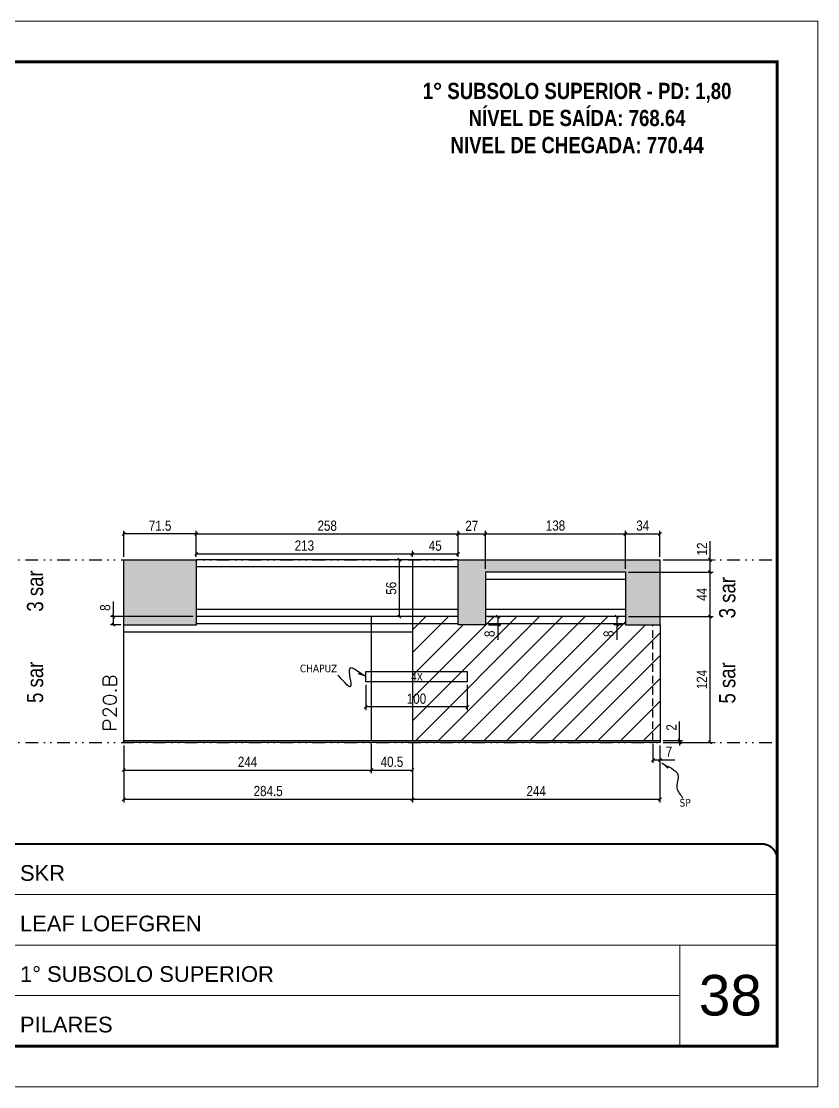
# Model space of a CAD drawing. Extents: x 14400 to 27878, y -21631 to 6985.
# Drawn here: x 16698 to 17483, y -4402 to -3352 of the extents above; entities that cross this region are included whole.
import ezdxf

# ---------------------------------------------------------------- set-up
doc = ezdxf.new("R2010")
doc.units = 0
for name, pattern in [('CONTINUO', [0]), ('DASHED', [0.75, 0.5, -0.25]), ('DIVIDE2', [0.625, 0.25, -0.125, 0, -0.125, 0, -0.125]), ('HIDDEN', [0.375, 0.25, -0.125])]:
    doc.linetypes.add(name, pattern=pattern)
for name, color, linetype, lineweight in [('CARIMBO', 255, 'Continuous', 9), ('Folhas', 255, 'Continuous', 9), ('Hachura', 251, 'Continuous', 9), ('SARRAFO DE PRESSAO', 251, 'DASHED', 9), ('Texto Seção', 7, 'Continuous', 15)]:
    doc.layers.add(name, color=color, linetype=linetype, lineweight=lineweight)
for name, color, linetype in [('COTA', 241, 'Continuous'), ('NOMENCLATURA', 7, 'Continuous'), ('Nível', 160, 'Continuous'), ('Painéis', 200, 'Continuous'), ('SARR_2.2x10', 60, 'Continuous'), ('SARR_2.2x7', 40, 'Continuous'), ('Sarrafo de Pressão', 42, 'HIDDEN'), ('texto', 7, 'Continuous')]:
    doc.layers.add(name, color=color, linetype=linetype)
doc.styles.add('ARIAL', font='arial.ttf')
doc.styles.add('ARIAL_NARROW', font='ARIALN.TTF', dxfattribs={"height": 0.2})
doc.styles.add('COTA TECNICA', font='techl___.ttf', dxfattribs={"height": 10})
doc.styles.add('COTA TECNICA-50', font='techl___.ttf', dxfattribs={"height": 10})
doc.styles.add('REGUA-120', font='ROMANS.shx', dxfattribs={"height": 15})
doc.styles.add('ROMANC', font='techb___.ttf', dxfattribs={"height": 2.5})
doc.styles.get("Standard").update_dxf_attribs({"font": 'arial.ttf'})
doc.dimstyles.new('COTA PAINEL-50', dxfattribs={"dimtxt": 10, "dimasz": 3, "dimexe": 3, "dimexo": 3, "dimgap": 3, "dimtad": 1, "dimdec": 1, "dimzin": 12, "dimdsep": 46, "dimtxsty": 'COTA TECNICA-50', "dimblk1": 'OBLIQUE', "dimblk2": 'OBLIQUE', "dimsah": 1, "dimcen": 0.9, "dimclrd": 4, "dimclre": 4, "dimclrt": 240, "dimadec": 1, "dimazin": 3, "dimtfac": 1, "dimtdec": 1, "dimtmove": 0, "dimatfit": 3, "dimfxl": 1, "dimtolj": 1, "dimtzin": 12, "dimarcsym": 0})
doc.dimstyles.new('PAINEL', dxfattribs={"dimtxt": 10, "dimasz": 3, "dimexe": 3, "dimexo": 3, "dimgap": 3, "dimtad": 1, "dimdec": 1, "dimzin": 12, "dimdsep": 46, "dimtxsty": 'COTA TECNICA', "dimblk1": 'OBLIQUE', "dimblk2": 'OBLIQUE', "dimsah": 1, "dimcen": 0.9, "dimclrd": 4, "dimclre": 4, "dimclrt": 240, "dimadec": 1, "dimazin": 3, "dimtfac": 1, "dimtdec": 1, "dimtmove": 0, "dimatfit": 3, "dimfxl": 1, "dimtolj": 1, "dimtzin": 12, "dimarcsym": 0})
doc.dimstyles.get("Standard").update_dxf_attribs({"dimtxt": 0.18, "dimasz": 0.18, "dimexe": 0.18, "dimexo": 0.0625, "dimgap": 0.09, "dimtad": 0, "dimtih": 1, "dimtoh": 1, "dimdec": 4, "dimzin": 0, "dimdsep": 46, "dimtxsty": 'Standard', "dimcen": 0.09, "dimadec": 0, "dimazin": 0, "dimtfac": 1, "dimtdec": 4, "dimtofl": 0, "dimtmove": 0, "dimatfit": 3, "dimfxl": 1, "dimtolj": 1, "dimtzin": 0, "dimarcsym": 0})

# ---------------------------------------------------------------- blocks, each defined once
blk = doc.blocks.new('9999999999')
at = {"color": 30, "linetype": 'CONTINUO'}
for p, q in [((98564.6, 34379.6), (99584, 34379.6)), ((98564.6, 34329.8), (99488, 34329.8)), ((99584, 34329.8), (99488, 34329.8)), ((99488, 34329.8), (99488, 34230.2)), ((98564.6, 34280), (99488, 34280))]:
    blk.add_line(p, q, dxfattribs=at)
at = {"color": 30, "linetype": 'CONTINUO', "const_width": 2}
blk.add_lwpolyline([(99584, 34230.2), (99584, 34414.4, 0.414214), (99569, 34429.4), (98229, 34429.4, 0.414214), (98214, 34414.4), (98214, 34245.2, 0.414214), (98229, 34230.2), (99584, 34230.2)], format="xyb", dxfattribs=at)
at = {"layer": 'Folhas'}
blk.add_lwpolyline([(98139, 34190.2), (99624, 34190.2), (99624, 35240.2), (98139, 35240.2)], close=True, dxfattribs=at)
at = {"layer": 'Folhas', "color": 30, "const_width": 3}
blk.add_lwpolyline([(98214, 34230.2), (99584, 34230.2), (99584, 35200.2), (98214, 35200.2)], close=True, dxfattribs=at)
at = {"color": 7, "linetype": 'Continuous', "ltscale": 5, "style": 'ARIAL'}
for s, height, p in [('SKR', 15.48, (98837.7, 34393.1)), ('LEAF LOEFGREN', 15.483, (98837.7, 34343.3)), ('1° SUBSOLO SUPERIOR', 15.483, (98837.7, 34293.5)), ('PILARES', 15.48, (98837.7, 34243.7))]:
    blk.add_text(s, height=height, dxfattribs=at).set_placement(p)
blk = doc.blocks.new('_Oblique')
at = {"color": 0, "linetype": 'ByBlock', "lineweight": -2}
blk.add_line((-0.5, -0.5), (0.5, 0.5), dxfattribs=at)
blk = doc.blocks.new('*D1391')
at = {"layer": 'COTA', "color": 4, "lineweight": -2, "transparency": 16777216}
for p, q in [((17321, -4064.2), (17321, -4083.4)), ((17328, -4066.2), (17328, -4083.4)), ((17321, -4080.4), (17328, -4080.4)), ((17328, -4080.4), (17342.8, -4080.4))]:
    blk.add_line(p, q, dxfattribs=at)
at = {"layer": 'Defpoints', "color": 0, "transparency": 16777216}
for p in [(17321, -4061.2), (17328, -4063.2), (17328, -4080.4)]:
    blk.add_point(p, dxfattribs=at)
at = {"layer": 'COTA', "color": 4, "lineweight": -2, "transparency": 16777216, "xscale": 3, "yscale": 3, "zscale": 3, "rotation": 180}
blk.add_blockref('_Oblique', (17321, -4080.4), dxfattribs=at)
at = {"layer": 'COTA', "color": 4, "lineweight": -2, "transparency": 16777216, "xscale": 3, "yscale": 3, "zscale": 3}
blk.add_blockref('_Oblique', (17328, -4080.4), dxfattribs=at)
at = {"layer": 'COTA', "color": 240, "transparency": 16777216, "insert": (17336.9, -4072.3), "char_height": 10, "attachment_point": 5, "style": 'COTA TECNICA-50'}
blk.add_mtext('\\A1;7', dxfattribs=at)
blk = doc.blocks.new('*D1392')
at = {"layer": 'COTA', "color": 4, "lineweight": -2, "transparency": 16777216}
for p, q in [((17347.3, -4061.2), (17347.3, -4042.4)), ((17331, -4061.2), (17350.3, -4061.2)), ((17331, -4063.2), (17350.3, -4063.2)), ((17347.3, -4063.2), (17347.3, -4061.2)), ((17347.3, -4063.2), (17347.3, -4066.2))]:
    blk.add_line(p, q, dxfattribs=at)
at = {"layer": 'Defpoints', "color": 0, "transparency": 16777216}
for p in [(17328, -4061.2), (17328, -4063.2), (17347.3, -4063.2)]:
    blk.add_point(p, dxfattribs=at)
at = {"layer": 'COTA', "color": 4, "lineweight": -2, "transparency": 16777216, "xscale": 3, "yscale": 3, "zscale": 3}
for p, rotation in [((17347.3, -4061.2), 270), ((17347.3, -4063.2), 90)]:
    blk.add_blockref('_Oblique', p, dxfattribs=dict(at, rotation=rotation))
at = {"layer": 'COTA', "color": 240, "transparency": 16777216, "insert": (17339.3, -4048.4), "char_height": 10, "attachment_point": 5, "rotation": 90, "style": 'COTA TECNICA-50'}
blk.add_mtext('\\A1;2', dxfattribs=at)
blk = doc.blocks.new('*D1398')
at = {"layer": 'COTA', "color": 4, "lineweight": -2, "transparency": 16777216}
for p, q in [((17297, -3939.2), (17380.4, -3939.2)), ((17377.4, -4063.2), (17377.4, -3939.2)), ((17331, -4063.2), (17380.4, -4063.2))]:
    blk.add_line(p, q, dxfattribs=at)
at = {"layer": 'Defpoints', "color": 0, "transparency": 16777216}
for p in [(17294, -3939.2), (17377.4, -3939.2), (17328, -4063.2)]:
    blk.add_point(p, dxfattribs=at)
at = {"layer": 'COTA', "color": 4, "lineweight": -2, "transparency": 16777216, "xscale": 3, "yscale": 3, "zscale": 3}
for p, rotation in [((17377.4, -3939.2), 90), ((17377.4, -4063.2), 270)]:
    blk.add_blockref('_Oblique', p, dxfattribs=dict(at, rotation=rotation))
at = {"layer": 'COTA', "color": 240, "transparency": 16777216, "insert": (17369.3, -4001.2), "char_height": 10, "attachment_point": 5, "rotation": 90, "style": 'COTA TECNICA'}
blk.add_mtext('\\A1;124', dxfattribs=at)
blk = doc.blocks.new('*D1399')
at = {"layer": 'COTA', "color": 4, "linetype": 'ByBlock', "lineweight": -2, "transparency": 16777216}
for p, q in [((17038, -4006.3), (17038, -4031.2)), ((17138, -4006.3), (17138, -4031.2)), ((17138, -4028.2), (17038, -4028.2))]:
    blk.add_line(p, q, dxfattribs=at)
at = {"layer": 'Defpoints', "color": 0, "linetype": 'ByBlock', "transparency": 16777216}
for p in [(17038, -4003.3), (17138, -4003.3), (17038, -4028.2)]:
    blk.add_point(p, dxfattribs=at)
at = {"layer": 'COTA', "color": 4, "linetype": 'ByBlock', "lineweight": -2, "transparency": 16777216, "xscale": 3, "yscale": 3, "zscale": 3, "rotation": 180}
blk.add_blockref('_Oblique', (17038, -4028.2), dxfattribs=at)
at = {"layer": 'COTA', "color": 4, "linetype": 'ByBlock', "lineweight": -2, "transparency": 16777216, "xscale": 3, "yscale": 3, "zscale": 3}
blk.add_blockref('_Oblique', (17138, -4028.2), dxfattribs=at)
at = {"layer": 'COTA', "color": 240, "linetype": 'ByBlock', "transparency": 16777216, "insert": (17088, -4020.1), "char_height": 10, "attachment_point": 5, "style": 'COTA TECNICA'}
blk.add_mtext('\\A1;100', dxfattribs=at)
blk = doc.blocks.new('*D1400')
at = {"layer": 'COTA', "color": 4, "lineweight": -2, "transparency": 16777216}
for p, q in [((16799.5, -4066.2), (16799.5, -4122.2)), ((17084, -4064.2), (17084, -4122.2)), ((16799.5, -4119.2), (17084, -4119.2))]:
    blk.add_line(p, q, dxfattribs=at)
at = {"layer": 'Defpoints', "color": 0, "transparency": 16777216}
for p in [(16799.5, -4063.2), (17084, -4061.2), (17084, -4119.2)]:
    blk.add_point(p, dxfattribs=at)
at = {"layer": 'COTA', "color": 4, "lineweight": -2, "transparency": 16777216, "xscale": 3, "yscale": 3, "zscale": 3, "rotation": 180}
blk.add_blockref('_Oblique', (16799.5, -4119.2), dxfattribs=at)
at = {"layer": 'COTA', "color": 4, "lineweight": -2, "transparency": 16777216, "xscale": 3, "yscale": 3, "zscale": 3}
blk.add_blockref('_Oblique', (17084, -4119.2), dxfattribs=at)
at = {"layer": 'COTA', "color": 240, "transparency": 16777216, "insert": (16941.8, -4111.1), "char_height": 10, "attachment_point": 5, "style": 'COTA TECNICA'}
blk.add_mtext('\\A1;284.5', dxfattribs=at)
blk = doc.blocks.new('*D1406')
at = {"layer": 'COTA', "color": 4, "lineweight": -2, "transparency": 16777216}
for p, q in [((17084, -4064.2), (17084, -4122.2)), ((17328, -4066.2), (17328, -4122.2)), ((17084, -4119.2), (17328, -4119.2))]:
    blk.add_line(p, q, dxfattribs=at)
at = {"layer": 'Defpoints', "color": 0, "transparency": 16777216}
for p in [(17084, -4061.2), (17328, -4063.2), (17328, -4119.2)]:
    blk.add_point(p, dxfattribs=at)
at = {"layer": 'COTA', "color": 4, "lineweight": -2, "transparency": 16777216, "xscale": 3, "yscale": 3, "zscale": 3, "rotation": 180}
blk.add_blockref('_Oblique', (17084, -4119.2), dxfattribs=at)
at = {"layer": 'COTA', "color": 4, "lineweight": -2, "transparency": 16777216, "xscale": 3, "yscale": 3, "zscale": 3}
blk.add_blockref('_Oblique', (17328, -4119.2), dxfattribs=at)
at = {"layer": 'COTA', "color": 240, "transparency": 16777216, "insert": (17206, -4111.1), "char_height": 10, "attachment_point": 5, "style": 'COTA TECNICA'}
blk.add_mtext('\\A1;244', dxfattribs=at)
blk = doc.blocks.new('*D1407')
at = {"layer": 'COTA', "color": 4, "lineweight": -2, "transparency": 16777216}
for p, q in [((16799.5, -4066.2), (16799.5, -4093.4)), ((17043.5, -4064.2), (17043.5, -4093.4)), ((16799.5, -4090.4), (17043.5, -4090.4))]:
    blk.add_line(p, q, dxfattribs=at)
at = {"layer": 'Defpoints', "color": 0, "transparency": 16777216}
for p in [(16799.5, -4063.2), (17043.5, -4061.2), (17043.5, -4090.4)]:
    blk.add_point(p, dxfattribs=at)
at = {"layer": 'COTA', "color": 4, "lineweight": -2, "transparency": 16777216, "xscale": 3, "yscale": 3, "zscale": 3, "rotation": 180}
blk.add_blockref('_Oblique', (16799.5, -4090.4), dxfattribs=at)
at = {"layer": 'COTA', "color": 4, "lineweight": -2, "transparency": 16777216, "xscale": 3, "yscale": 3, "zscale": 3}
blk.add_blockref('_Oblique', (17043.5, -4090.4), dxfattribs=at)
at = {"layer": 'COTA', "color": 240, "transparency": 16777216, "insert": (16921.5, -4082.3), "char_height": 10, "attachment_point": 5, "style": 'COTA TECNICA'}
blk.add_mtext('\\A1;244', dxfattribs=at)
blk = doc.blocks.new('*D1408')
at = {"layer": 'COTA', "color": 4, "lineweight": -2, "transparency": 16777216}
for p, q in [((17043.5, -4064.2), (17043.5, -4093.4)), ((17084, -4064.2), (17084, -4093.4)), ((17043.5, -4090.4), (17084, -4090.4))]:
    blk.add_line(p, q, dxfattribs=at)
at = {"layer": 'Defpoints', "color": 0, "transparency": 16777216}
for p in [(17043.5, -4061.2), (17084, -4061.2), (17084, -4090.4)]:
    blk.add_point(p, dxfattribs=at)
at = {"layer": 'COTA', "color": 4, "lineweight": -2, "transparency": 16777216, "xscale": 3, "yscale": 3, "zscale": 3, "rotation": 180}
blk.add_blockref('_Oblique', (17043.5, -4090.4), dxfattribs=at)
at = {"layer": 'COTA', "color": 4, "lineweight": -2, "transparency": 16777216, "xscale": 3, "yscale": 3, "zscale": 3}
blk.add_blockref('_Oblique', (17084, -4090.4), dxfattribs=at)
at = {"layer": 'COTA', "color": 240, "transparency": 16777216, "insert": (17063.8, -4082.3), "char_height": 10, "attachment_point": 5, "style": 'COTA TECNICA'}
blk.add_mtext('\\A1;40.5', dxfattribs=at)
blk = doc.blocks.new('*D4624')
at = {"layer": 'COTA', "color": 4, "lineweight": -2, "transparency": 16777216}
for p, q in [((16799.5, -3880.2), (16799.5, -3854.7)), ((16871, -3857.7), (16799.5, -3857.7)), ((16871, -3880.2), (16871, -3854.7))]:
    blk.add_line(p, q, dxfattribs=at)
at = {"layer": 'Defpoints', "color": 0, "transparency": 16777216}
for p in [(16799.5, -3857.7), (16799.5, -3883.2), (16871, -3883.2)]:
    blk.add_point(p, dxfattribs=at)
at = {"layer": 'COTA', "color": 4, "lineweight": -2, "transparency": 16777216, "xscale": 3, "yscale": 3, "zscale": 3, "rotation": 180}
blk.add_blockref('_Oblique', (16799.5, -3857.7), dxfattribs=at)
at = {"layer": 'COTA', "color": 4, "lineweight": -2, "transparency": 16777216, "xscale": 3, "yscale": 3, "zscale": 3}
blk.add_blockref('_Oblique', (16871, -3857.7), dxfattribs=at)
at = {"layer": 'COTA', "color": 240, "transparency": 16777216, "insert": (16835.3, -3849.6), "char_height": 10, "attachment_point": 5, "style": 'COTA TECNICA'}
blk.add_mtext('\\A1;71.5', dxfattribs=at)
blk = doc.blocks.new('*D4626')
at = {"layer": 'COTA', "color": 4, "lineweight": -2, "transparency": 16777216}
for p, q in [((17129, -3880.2), (17129, -3854.7)), ((17129, -3857.7), (17156, -3857.7)), ((17156, -3892.2), (17156, -3854.7))]:
    blk.add_line(p, q, dxfattribs=at)
at = {"layer": 'Defpoints', "color": 0, "transparency": 16777216}
for p in [(17156, -3857.7), (17129, -3883.2), (17156, -3895.2)]:
    blk.add_point(p, dxfattribs=at)
at = {"layer": 'COTA', "color": 4, "lineweight": -2, "transparency": 16777216, "xscale": 3, "yscale": 3, "zscale": 3, "rotation": 180}
blk.add_blockref('_Oblique', (17129, -3857.7), dxfattribs=at)
at = {"layer": 'COTA', "color": 4, "lineweight": -2, "transparency": 16777216, "xscale": 3, "yscale": 3, "zscale": 3}
blk.add_blockref('_Oblique', (17156, -3857.7), dxfattribs=at)
at = {"layer": 'COTA', "color": 240, "transparency": 16777216, "insert": (17142.5, -3849.7), "char_height": 10, "attachment_point": 5, "style": 'COTA TECNICA'}
blk.add_mtext('\\A1;27', dxfattribs=at)
blk = doc.blocks.new('*D4627')
at = {"layer": 'COTA', "color": 4, "lineweight": -2, "transparency": 16777216}
for p, q in [((17156, -3892.2), (17156, -3854.7)), ((17156, -3857.7), (17294, -3857.7)), ((17294, -3892.2), (17294, -3854.7))]:
    blk.add_line(p, q, dxfattribs=at)
at = {"layer": 'Defpoints', "color": 0, "transparency": 16777216}
for p in [(17294, -3857.7), (17156, -3895.2), (17294, -3895.2)]:
    blk.add_point(p, dxfattribs=at)
at = {"layer": 'COTA', "color": 4, "lineweight": -2, "transparency": 16777216, "xscale": 3, "yscale": 3, "zscale": 3, "rotation": 180}
blk.add_blockref('_Oblique', (17156, -3857.7), dxfattribs=at)
at = {"layer": 'COTA', "color": 4, "lineweight": -2, "transparency": 16777216, "xscale": 3, "yscale": 3, "zscale": 3}
blk.add_blockref('_Oblique', (17294, -3857.7), dxfattribs=at)
at = {"layer": 'COTA', "color": 240, "transparency": 16777216, "insert": (17225, -3849.5), "char_height": 10, "attachment_point": 5, "style": 'COTA TECNICA'}
blk.add_mtext('\\A1;138', dxfattribs=at)
blk = doc.blocks.new('*D4628')
at = {"layer": 'COTA', "color": 4, "lineweight": -2, "transparency": 16777216}
for p, q in [((17294, -3892.2), (17294, -3854.7)), ((17294, -3857.7), (17328, -3857.7)), ((17328, -3880.2), (17328, -3854.7))]:
    blk.add_line(p, q, dxfattribs=at)
at = {"layer": 'Defpoints', "color": 0, "transparency": 16777216}
for p in [(17328, -3857.7), (17328, -3883.2), (17294, -3895.2)]:
    blk.add_point(p, dxfattribs=at)
at = {"layer": 'COTA', "color": 4, "lineweight": -2, "transparency": 16777216, "xscale": 3, "yscale": 3, "zscale": 3, "rotation": 180}
blk.add_blockref('_Oblique', (17294, -3857.7), dxfattribs=at)
at = {"layer": 'COTA', "color": 4, "lineweight": -2, "transparency": 16777216, "xscale": 3, "yscale": 3, "zscale": 3}
blk.add_blockref('_Oblique', (17328, -3857.7), dxfattribs=at)
at = {"layer": 'COTA', "color": 240, "transparency": 16777216, "insert": (17311, -3849.5), "char_height": 10, "attachment_point": 5, "style": 'COTA TECNICA'}
blk.add_mtext('\\A1;34', dxfattribs=at)
blk = doc.blocks.new('*D4629')
at = {"layer": 'COTA', "color": 4, "lineweight": -2, "transparency": 16777216}
for p, q in [((16871, -3880.2), (16871, -3854.7)), ((16871, -3857.7), (17129, -3857.7)), ((17129, -3880.2), (17129, -3854.7))]:
    blk.add_line(p, q, dxfattribs=at)
at = {"layer": 'Defpoints', "color": 0, "transparency": 16777216}
for p in [(17129, -3857.7), (16871, -3883.2), (17129, -3883.2)]:
    blk.add_point(p, dxfattribs=at)
at = {"layer": 'COTA', "color": 4, "lineweight": -2, "transparency": 16777216, "xscale": 3, "yscale": 3, "zscale": 3, "rotation": 180}
blk.add_blockref('_Oblique', (16871, -3857.7), dxfattribs=at)
at = {"layer": 'COTA', "color": 4, "lineweight": -2, "transparency": 16777216, "xscale": 3, "yscale": 3, "zscale": 3}
blk.add_blockref('_Oblique', (17129, -3857.7), dxfattribs=at)
at = {"layer": 'COTA', "color": 240, "transparency": 16777216, "insert": (17000, -3849.6), "char_height": 10, "attachment_point": 5, "style": 'COTA TECNICA'}
blk.add_mtext('\\A1;258', dxfattribs=at)
blk = doc.blocks.new('*D4630')
at = {"layer": 'COTA', "color": 4, "lineweight": -2, "transparency": 16777216}
for p, q in [((16871, -3880.2), (16871, -3874.4)), ((17084, -3880.2), (17084, -3874.4)), ((16871, -3877.4), (17084, -3877.4))]:
    blk.add_line(p, q, dxfattribs=at)
at = {"layer": 'Defpoints', "color": 0, "transparency": 16777216}
for p in [(16871, -3883.2), (17084, -3877.4), (17084, -3883.2)]:
    blk.add_point(p, dxfattribs=at)
at = {"layer": 'COTA', "color": 4, "lineweight": -2, "transparency": 16777216, "xscale": 3, "yscale": 3, "zscale": 3, "rotation": 180}
blk.add_blockref('_Oblique', (16871, -3877.4), dxfattribs=at)
at = {"layer": 'COTA', "color": 4, "lineweight": -2, "transparency": 16777216, "xscale": 3, "yscale": 3, "zscale": 3}
blk.add_blockref('_Oblique', (17084, -3877.4), dxfattribs=at)
at = {"layer": 'COTA', "color": 240, "transparency": 16777216, "insert": (16977.5, -3869.2), "char_height": 10, "attachment_point": 5, "style": 'COTA TECNICA'}
blk.add_mtext('\\A1;213', dxfattribs=at)
blk = doc.blocks.new('*D4631')
at = {"layer": 'COTA', "color": 4, "lineweight": -2, "transparency": 16777216}
for p, q in [((17084, -3880.2), (17084, -3874.4)), ((17129, -3880.2), (17129, -3874.4)), ((17084, -3877.4), (17129, -3877.4))]:
    blk.add_line(p, q, dxfattribs=at)
at = {"layer": 'Defpoints', "color": 0, "transparency": 16777216}
for p in [(17084, -3883.2), (17129, -3877.4), (17129, -3883.2)]:
    blk.add_point(p, dxfattribs=at)
at = {"layer": 'COTA', "color": 4, "lineweight": -2, "transparency": 16777216, "xscale": 3, "yscale": 3, "zscale": 3, "rotation": 180}
blk.add_blockref('_Oblique', (17084, -3877.4), dxfattribs=at)
at = {"layer": 'COTA', "color": 4, "lineweight": -2, "transparency": 16777216, "xscale": 3, "yscale": 3, "zscale": 3}
blk.add_blockref('_Oblique', (17129, -3877.4), dxfattribs=at)
at = {"layer": 'COTA', "color": 240, "transparency": 16777216, "insert": (17106.5, -3869.3), "char_height": 10, "attachment_point": 5, "style": 'COTA TECNICA'}
blk.add_mtext('\\A1;45', dxfattribs=at)
blk = doc.blocks.new('*D4632')
at = {"layer": 'COTA', "color": 4, "lineweight": -2, "transparency": 16777216}
for p, q in [((17297, -3895.2), (17380.4, -3895.2)), ((17377.4, -3939.2), (17377.4, -3895.2)), ((17297, -3939.2), (17380.4, -3939.2))]:
    blk.add_line(p, q, dxfattribs=at)
at = {"layer": 'Defpoints', "color": 0, "transparency": 16777216}
for p in [(17294, -3895.2), (17377.4, -3895.2), (17294, -3939.2)]:
    blk.add_point(p, dxfattribs=at)
at = {"layer": 'COTA', "color": 4, "lineweight": -2, "transparency": 16777216, "xscale": 3, "yscale": 3, "zscale": 3}
for p, rotation in [((17377.4, -3895.2), 90), ((17377.4, -3939.2), 270)]:
    blk.add_blockref('_Oblique', p, dxfattribs=dict(at, rotation=rotation))
at = {"layer": 'COTA', "color": 240, "transparency": 16777216, "insert": (17369.3, -3917.2), "char_height": 10, "attachment_point": 5, "rotation": 90, "style": 'COTA TECNICA'}
blk.add_mtext('\\A1;44', dxfattribs=at)
blk = doc.blocks.new('*D4633')
at = {"layer": 'COTA', "color": 4, "lineweight": -2, "transparency": 16777216}
for p, q in [((17377.4, -3883.2), (17377.4, -3864.9)), ((17331, -3883.2), (17380.4, -3883.2)), ((17377.4, -3895.2), (17377.4, -3883.2)), ((17297, -3895.2), (17380.4, -3895.2))]:
    blk.add_line(p, q, dxfattribs=at)
at = {"layer": 'Defpoints', "color": 0, "transparency": 16777216}
for p in [(17328, -3883.2), (17377.4, -3883.2), (17294, -3895.2)]:
    blk.add_point(p, dxfattribs=at)
at = {"layer": 'COTA', "color": 4, "lineweight": -2, "transparency": 16777216, "xscale": 3, "yscale": 3, "zscale": 3}
for p, rotation in [((17377.4, -3883.2), 90), ((17377.4, -3895.2), 270)]:
    blk.add_blockref('_Oblique', p, dxfattribs=dict(at, rotation=rotation))
at = {"layer": 'COTA', "color": 240, "transparency": 16777216, "insert": (17369.4, -3872.5), "char_height": 10, "attachment_point": 5, "rotation": 90, "style": 'COTA TECNICA'}
blk.add_mtext('\\A1;12', dxfattribs=at)
blk = doc.blocks.new('*D4634')
at = {"layer": 'COTA', "color": 4, "lineweight": -2, "transparency": 16777216}
for p, q in [((16789.3, -3939.2), (16789.3, -3924.3)), ((16868, -3939.2), (16786.3, -3939.2)), ((16796.5, -3947.2), (16786.3, -3947.2)), ((16789.3, -3947.2), (16789.3, -3939.2))]:
    blk.add_line(p, q, dxfattribs=at)
at = {"layer": 'Defpoints', "color": 0, "transparency": 16777216}
for p in [(16789.3, -3939.2), (16799.5, -3947.2), (16871, -3939.2)]:
    blk.add_point(p, dxfattribs=at)
at = {"layer": 'COTA', "color": 4, "lineweight": -2, "transparency": 16777216, "xscale": 3, "yscale": 3, "zscale": 3}
for p, rotation in [((16789.3, -3939.2), 90), ((16789.3, -3947.2), 270)]:
    blk.add_blockref('_Oblique', p, dxfattribs=dict(at, rotation=rotation))
at = {"layer": 'COTA', "color": 240, "transparency": 16777216, "insert": (16781.2, -3930.3), "char_height": 10, "attachment_point": 5, "rotation": 90, "style": 'COTA TECNICA'}
blk.add_mtext('\\A1;8', dxfattribs=at)
blk = doc.blocks.new('*D4635')
at = {"layer": 'COTA', "color": 4, "lineweight": -2, "transparency": 16777216}
for p, q in [((17081, -3883.2), (17068.2, -3883.2)), ((17071.2, -3939.2), (17071.2, -3883.2)), ((17081, -3939.2), (17068.2, -3939.2))]:
    blk.add_line(p, q, dxfattribs=at)
at = {"layer": 'Defpoints', "color": 0, "transparency": 16777216}
for p in [(17071.2, -3883.2), (17084, -3883.2), (17084, -3939.2)]:
    blk.add_point(p, dxfattribs=at)
at = {"layer": 'COTA', "color": 4, "lineweight": -2, "transparency": 16777216, "xscale": 3, "yscale": 3, "zscale": 3}
for p, rotation in [((17071.2, -3883.2), 90), ((17071.2, -3939.2), 270)]:
    blk.add_blockref('_Oblique', p, dxfattribs=dict(at, rotation=rotation))
at = {"layer": 'COTA', "color": 240, "transparency": 16777216, "insert": (17063.1, -3911.2), "char_height": 10, "attachment_point": 5, "rotation": 90, "style": 'COTA TECNICA'}
blk.add_mtext('\\A1;56', dxfattribs=at)
blk = doc.blocks.new('*D4636')
at = {"layer": 'COTA', "color": 4, "lineweight": -2, "transparency": 16777216}
for p, q in [((17291, -3939.2), (17282.5, -3939.2)), ((17291, -3947.2), (17282.5, -3947.2)), ((17285.5, -3939.2), (17285.5, -3947.2)), ((17285.5, -3947.2), (17285.5, -3962))]:
    blk.add_line(p, q, dxfattribs=at)
at = {"layer": 'Defpoints', "color": 0, "transparency": 16777216}
for p in [(17285.5, -3947.2), (17294, -3939.2), (17294, -3947.2)]:
    blk.add_point(p, dxfattribs=at)
at = {"layer": 'COTA', "color": 4, "lineweight": -2, "transparency": 16777216, "xscale": 3, "yscale": 3, "zscale": 3}
for p, rotation in [((17285.5, -3939.2), 90), ((17285.5, -3947.2), 270)]:
    blk.add_blockref('_Oblique', p, dxfattribs=dict(at, rotation=rotation))
at = {"layer": 'COTA', "color": 240, "transparency": 16777216, "insert": (17277.4, -3956.1), "char_height": 10, "attachment_point": 5, "rotation": 90, "style": 'COTA TECNICA'}
blk.add_mtext('\\A1;8', dxfattribs=at)
blk = doc.blocks.new('*D4637')
at = {"layer": 'COTA', "color": 4, "lineweight": -2, "transparency": 16777216}
for p, q in [((17159, -3939.2), (17171.2, -3939.2)), ((17159, -3947.2), (17171.2, -3947.2)), ((17168.2, -3939.2), (17168.2, -3947.2)), ((17168.2, -3947.2), (17168.2, -3962))]:
    blk.add_line(p, q, dxfattribs=at)
at = {"layer": 'Defpoints', "color": 0, "transparency": 16777216}
for p in [(17156, -3939.2), (17156, -3947.2), (17168.2, -3947.2)]:
    blk.add_point(p, dxfattribs=at)
at = {"layer": 'COTA', "color": 4, "lineweight": -2, "transparency": 16777216, "xscale": 3, "yscale": 3, "zscale": 3}
for p, rotation in [((17168.2, -3939.2), 90), ((17168.2, -3947.2), 270)]:
    blk.add_blockref('_Oblique', p, dxfattribs=dict(at, rotation=rotation))
at = {"layer": 'COTA', "color": 240, "transparency": 16777216, "insert": (17160.1, -3956.1), "char_height": 10, "attachment_point": 5, "rotation": 90, "style": 'COTA TECNICA'}
blk.add_mtext('\\A1;8', dxfattribs=at)

msp = doc.modelspace()

# ---------------------------------------------------------------- hatches: boundary and pattern name
at = {"layer": 'COTA'}
h = msp.add_hatch(dxfattribs=at)
h.set_pattern_fill('AR-CONC', color=256, scale=0.03)
h.paths.add_polyline_path([(16871.05, -3883.17), (16799.55, -3883.17), (16799.55, -3947.17), (16871.05, -3947.17)])
h.paths.add_polyline_path([(17156.05, -3895.17), (17294.05, -3895.17), (17294.05, -3939.17), (17294.05, -3947.17), (17328.05, -3947.17), (17328.05, -3883.17), (17129.05, -3883.17), (17129.05, -3939.17), (17129.05, -3947.17), (17156.05, -3947.17)])
at = {"layer": 'Hachura'}
h = msp.add_hatch(dxfattribs=at)
h.set_pattern_fill('ANSI31', color=256, scale=5)
h.paths.add_polyline_path([(17328.05, -3947.17), (17294.05, -3947.17), (17294.05, -3939.17), (17156.05, -3939.17), (17156.05, -3947.17), (17129.05, -3947.17), (17129.05, -3939.17), (17084.05, -3939.17), (17084.05, -4061.17), (17328.05, -4061.17)])

# ---------------------------------------------------------------- linework, layer by layer
at = {"layer": 'COTA'}
for p, q in [((16799.55, -3883.17), (16871.05, -3883.17)), ((16799.55, -3947.17), (16799.55, -3883.17)), ((17129.05, -3883.17), (17328.05, -3883.17)), ((17328.05, -3947.17), (17328.05, -3883.17))]:
    msp.add_line(p, q, dxfattribs=at)
at = {"layer": 'Nível', "color": 4, "linetype": 'DIVIDE2', "ltscale": 50}
for p, q in [((16073.47, -3883.17), (17443.47, -3883.17)), ((16073.47, -4063.17), (17443.47, -4063.17))]:
    msp.add_line(p, q, dxfattribs=at)
at = {"layer": 'Painéis'}
for p, q in [((16871.05, -3947.17), (16871.05, -3883.17)), ((17129.05, -3883.17), (16871.05, -3883.17)), ((17084.05, -3883.17), (17084.05, -4061.17)), ((17129.05, -3939.17), (17129.05, -3883.17)), ((17156.05, -3895.17), (17156.05, -3947.17)), ((17156.05, -3895.17), (17294.05, -3895.17)), ((17294.05, -3895.17), (17294.05, -3939.17)), ((16799.55, -4061.17), (16799.55, -3947.17)), ((16799.55, -3947.17), (16871.05, -3947.17)), ((17129.05, -3939.17), (16871.05, -3939.17)), ((17043.55, -4061.17), (17043.55, -3939.17)), ((17129.05, -3947.17), (17129.05, -3939.17)), ((17156.05, -3947.17), (17129.05, -3947.17)), ((17294.05, -3939.17), (17156.05, -3939.17)), ((17294.05, -3939.17), (17294.05, -3947.17)), ((17294.05, -3947.17), (17328.05, -3947.17)), ((17328.05, -3947.17), (17328.05, -4061.17))]:
    msp.add_line(p, q, dxfattribs=at)
msp.add_lwpolyline([(16799.55, -4061.17), (17328.05, -4061.17), (17328.05, -4063.17), (16799.55, -4063.17)], close=True, dxfattribs=at)
at = {"layer": 'SARR_2.2x10'}
msp.add_lwpolyline([(17038.05, -3993.32), (17138.05, -3993.32), (17138.05, -4003.32), (17038.05, -4003.32)], close=True, dxfattribs=at)
at = {"layer": 'SARR_2.2x7'}
for p, q in [((17129.05, -3890.17), (16871.05, -3890.17)), ((17156.05, -3902.17), (17294.05, -3902.17)), ((17129.05, -3932.17), (16871.05, -3932.17)), ((17294.05, -3932.17), (17156.05, -3932.17)), ((17112.54, -3946.17), (16871.05, -3946.17)), ((17129.05, -3946.17), (17084.05, -3946.17)), ((17294.05, -3946.17), (17156.05, -3946.17)), ((16799.55, -3954.17), (17084.05, -3954.17))]:
    msp.add_line(p, q, dxfattribs=at)
at = {"layer": 'Sarrafo de Pressão', "ltscale": 30}
msp.add_line((17321.05, -4061.17), (17321.05, -3947.17), dxfattribs=at)

# ---------------------------------------------------------------- block references
at = {"layer": 'SARRAFO DE PRESSAO', "color": 6, "linetype": 'ByBlock'}
msp.add_blockref('9999999999', (-82140.51, -38592.65), dxfattribs=at)

# ---------------------------------------------------------------- texts
at = {"layer": 'CARIMBO', "style": 'ARIAL'}
msp.add_text('38', height=40, dxfattribs=at).set_placement((17366.33, -4332.3))
at = {"layer": 'NOMENCLATURA', "style": 'ARIAL_NARROW'}
for s, p in [('3 sar', (16720.03, -3934.28)), ('3 sar', (17402.29, -3940.84)), ('5 sar', (16720.03, -4024.28)), ('5 sar', (17402.29, -4024.84))]:
    msp.add_text(s, height=16, rotation=90, dxfattribs=at).set_placement(p)
at = {"layer": 'NOMENCLATURA', "color": 2, "insert": (17246.31, -3386.39), "char_height": 16, "attachment_point": 2, "style": 'ROMANC'}
msp.add_mtext_dynamic_manual_height_columns('\\P1° SUBSOLO SUPERIOR - PD: 1,80\\PNÍVEL DE SAÍDA: 768.64\\PNIVEL DE CHEGADA: 770.44', width=432.3511, gutter_width=1, heights=[0], dxfattribs=at)
at = {"layer": 'texto', "color": 0, "char_height": 7.5, "attachment_point": 5}
for s, insert in [('{\\fTahoma|b0|i0|c0|p34;\\C4;CHAPUZ}', (16991.5, -3990.31)), ('{\\fTahoma|b0|i0|c0|p34;\\C4;4X}', (17088.44, -3998.62)), ('{\\fTahoma|b0|i0|c0|p34;\\C4;SP}', (17352.82, -4122.66))]:
    msp.add_mtext(s, dxfattribs=dict(at, insert=insert))
at = {"layer": 'Texto Seção', "style": 'REGUA-120', "width": 1.1}
msp.add_text('P20.B', height=13, rotation=90, dxfattribs=at).set_placement((16792.3, -4052.4))

# ---------------------------------------------------------------- dimensions: what is measured, and where the dimension line sits
at = {"layer": 'COTA'}
for base, p1, p2, picture, middle in [((17294.05, -3857.75), (17156.05, -3895.17), (17294.05, -3895.17), '*D4627', (17225.05, -3849.51)), ((17328.05, -3857.75), (17294.05, -3895.17), (17328.05, -3883.17), '*D4628', (17311.05, -3849.53)), ((17156.05, -3857.75), (17129.05, -3883.17), (17156.05, -3895.17), '*D4626', (17142.55, -3849.68)), ((17129.05, -3877.44), (17084.05, -3883.17), (17129.05, -3883.17), '*D4631', (17106.55, -3869.33)), ((17084.05, -4090.38), (17043.55, -4061.17), (17084.05, -4061.17), '*D1408', (17063.8, -4082.27)), ((17328.05, -4119.19), (17084.05, -4061.17), (17328.05, -4063.17), '*D1406', (17206.05, -4111.11))]:
    dim = msp.add_linear_dim(base=base, p1=p1, p2=p2, dimstyle='PAINEL', override={"dimtmove": 1}, dxfattribs=at)
    dim.commit()
    dim.dimension.update_dxf_attribs({"geometry": picture, "text_midpoint": middle})
for base, p1, p2, dimstyle, picture, middle in [((16799.55, -3857.75), (16871.05, -3883.17), (16799.55, -3883.17), 'PAINEL', '*D4624', (16835.3, -3849.64)), ((17129.05, -3857.75), (16871.05, -3883.17), (17129.05, -3883.17), 'PAINEL', '*D4629', (17000.05, -3849.62)), ((17084.05, -3877.44), (16871.05, -3883.17), (17084.05, -3883.17), 'PAINEL', '*D4630', (16977.55, -3869.22)), ((17084.05, -4119.19), (16799.55, -4063.17), (17084.05, -4061.17), 'PAINEL', '*D1400', (16941.8, -4111.05)), ((17043.55, -4090.38), (16799.55, -4063.17), (17043.55, -4061.17), 'PAINEL', '*D1407', (16921.55, -4082.3)), ((17328.05, -4080.41), (17321.05, -4061.17), (17328.05, -4063.17), 'COTA PAINEL-50', '*D1391', (17336.91, -4072.33))]:
    dim = msp.add_linear_dim(base=base, p1=p1, p2=p2, dimstyle=dimstyle, dxfattribs=at)
    dim.commit()
    dim.dimension.update_dxf_attribs({"geometry": picture, "text_midpoint": middle})
for base, p1, p2, picture, middle in [((17377.41, -3883.17), (17294.05, -3895.17), (17328.05, -3883.17), '*D4633', (17369.36, -3872.51)), ((17071.19, -3883.17), (17084.05, -3939.17), (17084.05, -3883.17), '*D4635', (17063.08, -3911.17)), ((17377.41, -3895.17), (17294.05, -3939.17), (17294.05, -3895.17), '*D4632', (17369.34, -3917.17)), ((16789.29, -3939.17), (16799.55, -3947.17), (16871.05, -3939.17), '*D4634', (16781.19, -3930.26)), ((17168.2, -3947.17), (17156.05, -3939.17), (17156.05, -3947.17), '*D4637', (17160.11, -3956.07)), ((17285.49, -3947.17), (17294.05, -3939.17), (17294.05, -3947.17), '*D4636', (17277.4, -3956.07)), ((17377.41, -3939.17), (17328.05, -4063.17), (17294.05, -3939.17), '*D1398', (17369.34, -4001.17))]:
    dim = msp.add_linear_dim(base=base, p1=p1, p2=p2, angle=90, dimstyle='PAINEL', dxfattribs=at)
    dim.commit()
    dim.dimension.update_dxf_attribs({"geometry": picture, "text_midpoint": middle})
at = {"layer": 'COTA', "linetype": 'ByBlock'}
dim = msp.add_linear_dim(base=(17038.05, -4028.25), p1=(17138.05, -4003.32), p2=(17038.05, -4003.32), dimstyle='PAINEL', dxfattribs=at)
dim.commit()
dim.dimension.update_dxf_attribs({"geometry": '*D1399', "text_midpoint": (17088.05, -4020.15)})
at = {"layer": 'COTA'}
dim = msp.add_linear_dim(base=(17347.3, -4063.17), p1=(17328.05, -4061.17), p2=(17328.05, -4063.17), angle=90, dimstyle='COTA PAINEL-50', dxfattribs=at)
dim.commit()
dim.dimension.update_dxf_attribs({"geometry": '*D1392', "text_midpoint": (17347.3, -4048.42), "dimtype": 160})

# ---------------------------------------------------------------- leaders
at = {"layer": 'COTA', "path_type": 1}
for points in [[(17038.05, -3998.32), (17022.26, -3990.31), (17022.85, -4008.18), (17010.41, -3997.04)], [(17329.88, -4083.35), (17345.66, -4095.18), (17344.74, -4108.19), (17350.29, -4117.97)]]:
    msp.add_leader(points, dimstyle='Standard', override={"dimasz": 8}, dxfattribs=at)

doc.saveas('drawing.dxf')
